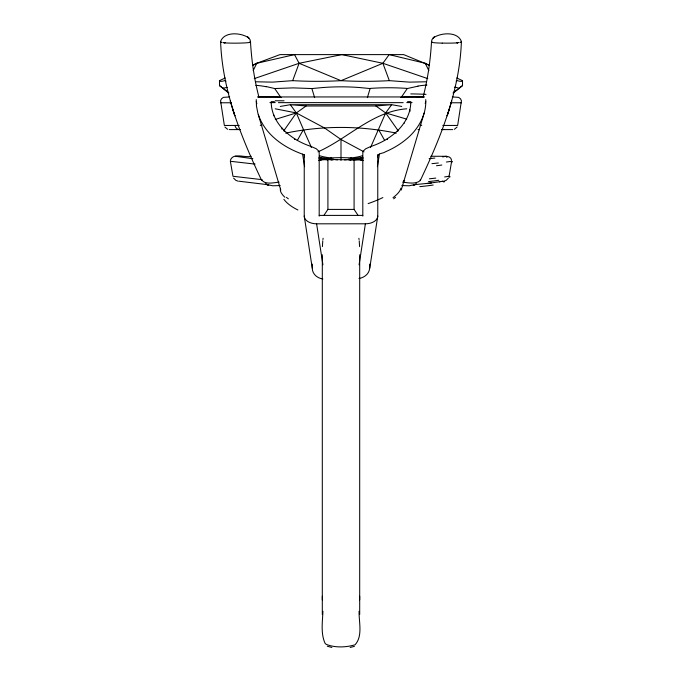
<?xml version="1.0" encoding="UTF-8"?>
<svg xmlns="http://www.w3.org/2000/svg" width="682" height="682" viewBox="0 0 682 682"><rect width="100%" height="100%" fill="white"/><g stroke="black" fill="none" stroke-linecap="round" stroke-linejoin="round"><path stroke-width="1.02" d="M275.23 108.796L296.329 112.939L324.564 127.986L341 139.486L341 160.355M359.695 254.761L359.695 614.559M404.4 123.118L404.4 122.393A86.341 53.708 0 0 0 409.873 109.759A90.033 56.001 0 0 0 410.794 101.644L407.597 101.644M462.515 85.582L453.18 92.991L462.515 85.582L462.515 80.655L456.787 77.987M280.788 190.099L257.864 113.161L256.466 105.974L256.253 99.581M359.678 599.879L359.695 596.23M425.747 99.581C426.591 115.352 417.708 130.109 405.688 139.708C399.626 144.669 392.798 148.65 385.603 151.736C383.139 153.765 377.342 152.845 377.444 156.851M369.772 264.105L369.712 268.333L377.768 216.092L377.768 154.746M239.22 125.437L224.361 125.454L220.55 100.731L221.573 98.719L223.381 97.364L229.672 96.946M322.407 246.611L322.774 240.797M431.493 42.088C430.41 60.664 427.776 79.189 423.045 97.202M461.373 42.19C459.523 91.013 440.904 136.988 420.283 180.56C415.602 184.515 408.305 182.793 402.602 182.094M322.927 611.285C322.518 621.771 320.617 633.297 324.973 643.126A6.257 6.223 0 0 0 326.226 644.337C335.075 647.926 345.953 647.448 355.032 644.805C362.977 636.204 358.843 622.086 359.073 611.285M446.369 162.035L451.646 161.276L449.088 176.254L444.638 176.945M359.09 264.804L365.39 223.798A12.395 7.707 0 0 0 377.777 216.092M322.927 239.535L323.123 238.274M220.601 41.5C224.301 31.167 241.437 32.566 248.964 38.047L247.626 36.905L249.979 39.53L250.447 41.338M377.402 166.681L379.414 154.149M452.328 96.946L458.619 97.364L460.427 98.719L461.45 100.731L457.639 125.454L442.78 125.437M230.354 160.364C233.167 152.095 245.136 158.181 251.189 156.28L251.198 156.28M431.553 41.338L432.021 39.53L434.374 36.905L433.036 38.047C440.563 32.566 457.699 31.167 461.399 41.5M420.283 180.56L420.24 179.792M425.201 103.519L425.756 101.627M449.438 108.728L451.689 101.115L451.569 101.524M401.221 190.048L424.144 113.135M367.376 97.645L370.113 88.566L359.133 87.501A179.716 132.692 0 0 0 322.867 87.535L311.887 88.558L293.175 87.884L274.718 88.541L266.278 86.571M261.76 179.792C264.71 185.001 273.857 182.597 279.091 182.162M255.912 81.789L272.51 82.13L292.672 80.655L299.108 63.29L294.53 54.611L256.747 63.29L252.928 65.071M370.744 147.039L385.671 112.939L391.656 104.696L401.724 106.443M253.175 70.604L256.747 63.29L279.978 54.611L403.701 54.611L429.072 65.071M297.267 140.543L303.456 129.537L296.329 112.939L290.344 104.696L280.276 106.443M404.4 122.393L402.542 125.036A86.341 53.708 0 0 1 397.811 130.458L397.811 131.191M323.839 215.512L327.914 209.417L327.914 159.477L362.807 160.04L360.684 160.04M401.34 97.211L407.282 88.549L418.006 86.171M448.415 178.079L446.113 180.38L444.042 181.122M283.908 130.629L296.329 112.939L306.099 105.991L375.901 105.991L391.656 104.696L290.344 104.696L306.099 105.991M292.672 80.655A233.091 121.584 -3.1 0 0 341 80.672L382.892 63.29L389.141 54.611L425.253 63.29L428.995 65.336M457.085 127.04L454.382 129.307M395.56 197.354L393.676 198.812M318.988 157.286A51.218 2.063 7.7 0 0 329.756 158.846L331.137 157.857L341 157.619L350.855 157.857L352.236 158.846A51.218 2.063 -7.7 0 0 363.012 157.286M317.974 151.864C348.084 138.48 372.457 111.388 406.779 108.796M415.014 184.464L409.302 185.785L402.082 185.581M253.005 65.336L256.747 63.29M228.734 92.854L219.485 85.557L222.98 88.37L223.474 88.063M219.536 85.608L219.485 80.655L225.213 77.987M331.299 159.878L333.131 159.068M456.181 81.039L457.042 80.655L459.915 81.26A97.858 7.101 27.2 0 0 462.524 80.664M387.299 139.495L387.299 138.77A66.299 41.235 0 0 1 370.539 146.596L365.68 148.804L363.174 151.123A6.811 4.237 0 0 0 362.807 152.478L362.807 216.117M254.241 78.618L299.108 63.29L341.835 54.611L382.892 63.29L427.759 78.618M275.298 119.418L296.329 112.939M350.13 647.457L354.427 646.357M460.725 41.9A15.038 0.997 0.2 0 1 460.742 42.48L460.836 42.48M285.715 133.143C321.887 125.539 360.113 125.539 396.276 133.143M442.712 156.945C446.037 155.888 450.947 155.99 451.646 160.364M446.599 156.289L430.802 156.28M446.292 156.349L445.312 156.519M449.029 176.271L448.5 176.357M442.03 181.403L443.206 181.182L440.887 181.6M441.893 181.429L426.412 183.577M439.83 181.779L439.344 181.855M279.918 185.581L272.698 185.785L266.986 184.464M344.512 159.886L352.236 158.846M431.527 182.964L413.838 184.737M434.877 158.036L429.131 158.701M435.781 178.104L429.362 178.803M438.338 162.998L431.936 163.654M404.435 96.989L424.426 96.955M426.088 81.789L409.49 82.13L389.328 80.655A233.091 121.584 3.1 0 1 341 80.672L299.108 63.29M457.724 42.855L457.281 42.881M457.349 42.881L457.409 42.872A15.038 0.997 0.2 0 1 442.166 43.077M327.914 159.477L319.193 160.04L321.316 160.04M403.599 182.12L404.187 182.085M348.971 159.92L351.622 159.776A66.299 41.235 0 0 0 362.457 157.926M403.48 185.393L402.082 185.461M404.69 180.636L403.412 180.704M260.251 125.335L261.914 125.326M269.919 102.607L275.247 102.59M258.137 96.946L423.854 96.946M257.574 96.955L277.565 96.989M274.403 101.644L271.206 101.644A87.637 54.509 0 0 0 273.789 115.053L273.789 115.787M220.474 102.777L231.437 102.769M450.563 102.769L461.526 102.777M229.271 129.597L240.379 129.597M418.023 129.597L419.575 129.597M441.621 129.597L452.729 129.597M327.914 209.417L354.086 209.417L358.161 215.512M319.193 215.401L362.807 215.401M258.299 114.585C265.187 135.027 284.582 148.122 304.232 154.746L304.232 216.092A12.395 7.707 0 0 0 316.61 223.815L365.39 223.798M406.753 102.59L412.081 102.607M420.086 125.326L421.749 125.335M416.753 97.108L419.379 97.194M279.918 185.461L278.52 185.393M319.398 157.892A66.572 41.406 0 0 0 330.378 159.776L333.029 159.92M223.807 42.821L224.719 42.881M224.591 42.872L224.651 42.881A14.961 1.032 -0.3 0 0 239.732 43.102A15.03 0.997 -0.2 0 0 249.893 41.798L249.97 41.798M268.162 184.737L238.836 181.19M261.999 179.647L232.971 176.271L230.354 161.276L255.077 164.106M252.869 158.701L235.409 156.289M454.408 87.194L455.994 87.415M329.764 158.846L337.488 159.886M221.556 42.557L221.266 42.506A14.961 1.032 -0.3 0 1 221.266 41.9M237.958 181.122L235.878 180.38L233.585 178.079M327.283 646.221L331.87 647.457M375.901 105.991L385.671 112.939L406.711 119.12M302.586 154.149L304.598 166.681M294.701 139.495L294.701 138.77A66.572 41.406 0 0 0 311.222 146.511L316.218 148.744L318.818 151.097A6.811 4.237 0 0 1 319.193 152.478L319.193 216.117M226.023 81.107L224.958 80.655L222.085 81.26A97.858 7.101 -27.2 0 1 219.476 80.664M348.869 159.068L350.701 159.878M459.02 88.421L457.98 87.961A103.118 25.652 -36 0 0 456.036 87.381M341 139.486L364.026 151.864M227.618 129.307L224.915 127.04M288.333 198.82L286.44 197.354M222.98 88.37L228.794 93.008M273.797 115.053A85.54 53.205 0 0 0 281.112 127.108L284.189 130.458L284.189 131.191M385.671 112.939L398.083 130.629M274.718 88.541L280.677 97.194M378.544 129.537L384.725 140.543M425.253 63.29L428.825 70.604M261.718 180.56C241.096 136.988 222.477 91.013 220.627 42.19M303.456 129.537L311.256 147.039M382.892 63.29L389.328 80.655M311.887 88.558L314.632 97.645M230.431 101.524L230.311 101.115L232.562 108.728M256.244 101.627L256.841 103.664M258.955 97.202C254.224 79.189 251.59 60.664 250.507 42.088M358.877 238.274L359.073 239.535M322.91 264.804L316.61 223.798M304.232 154.746L304.556 156.851M304.232 216.092L312.288 268.333A12.813 10.81 0 0 0 322.85 279.015M359.226 240.797L359.593 246.611M312.228 264.105L312.288 268.333M322.305 596.256L322.322 599.921M409.873 109.759L409.873 111.584M397.649 130.594L397.649 131.328M387.453 139.375L387.453 138.642L388.646 137.875A78.404 48.772 0 0 0 397.64 130.594M370.539 146.596L370.539 147.329M354.086 159.477L354.086 209.417M322.305 254.761L322.305 614.584M311.222 146.511L311.222 147.235M294.547 139.375L294.547 138.642L293.354 137.875A78.404 48.772 0 0 1 284.36 130.594M284.351 130.594L284.351 131.328M282.007 128.131L282.007 129.23M454.024 91.968A100.211 24.569 -33.6 0 1 454.587 91.942M223.099 88.464A102.539 25.336 35.7 0 1 227.524 87.432M255.827 85.352A57.859 33.878 24.9 0 1 266.312 86.759M370.113 88.413A195.163 139.324 -10.4 0 1 407.316 88.438M418.032 86.068A55.609 32.796 -25.1 0 1 426.906 85.079M278.444 102.65A274.019 1.142 0 0 1 403.164 102.658M239.45 129.597A4.987 4.544 -90 0 1 234.975 125.445M444.059 129.307A4.987 4.544 90 0 1 442.55 129.597M331.137 157.883A52.812 49.777 -21.8 0 1 319.406 155.692M362.594 155.692A52.821 49.777 21.8 0 1 350.863 157.883M297.923 209.988A60.621 26.879 2.4 0 1 283.891 199.332M284.854 197.2A60.485 16.871 13.1 0 1 281.981 193.978A60.792 15.737 15.9 0 1 280.566 188.309M400.854 188.223A60.749 15.396 -17.4 0 1 393.002 197.686M382.875 197.558A60.621 17.792 -11.6 0 1 368.127 203.611M369.61 268.333A12.813 10.349 -5.9 0 1 359.039 278.512M362.969 160.654A6.811 4.237 0 0 1 363.174 160.219M327.889 159.972A66.572 41.406 0 0 1 318.895 158.284M363.114 158.292A66.299 41.235 0 0 1 354.111 159.972M318.818 160.193A6.811 4.237 0 0 1 319.023 160.637M275.221 100.783A69.999 4.987 0.8 0 1 284.044 100.791M404.46 97.091A394.196 245.196 0 0 1 400.522 97.483M281.478 97.475A394.196 245.196 0 0 1 277.54 97.091M410.76 93.903A73.912 11.475 -2.5 0 1 426.028 94.363M449.728 176.544A46.657 2.08 -4.3 0 1 449.174 177.226M438.816 180.27A73.903 11.313 -0.7 0 1 428.518 181.6M443.76 181.472A40.758 2.123 -4.5 0 1 443.777 182.103M433.172 185.027A68.473 11.483 -0.6 0 1 419.797 186.646M441.817 165.027A74.824 10.571 -0.7 0 1 436.497 165.735M452.362 161.6A47.024 1.952 -4 0 1 451.288 162.231M446.966 156.587A43.06 2.003 -4.5 0 1 446.591 157.227M442.166 43.128A14.978 1.032 0.1 0 1 432.107 41.832M459.191 42.531A14.987 0.87 -0.4 0 1 456.65 42.736M416.574 182.375A5.234 3.785 80.1 0 1 413.232 185.325M268.768 185.325A5.234 3.785 -80.1 0 1 265.426 182.375M225.35 42.736A14.987 0.87 0.4 0 1 222.809 42.531M447.281 115.42L447.145 115.863L449.574 108.293L447.281 115.42M234.719 115.42L232.426 108.293L234.855 115.863L234.719 115.42"/></g></svg>
